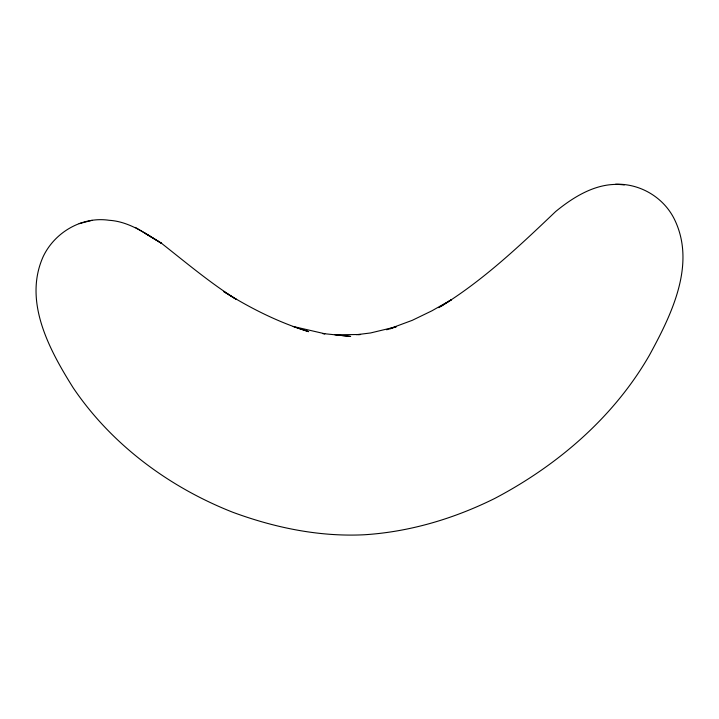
<?xml version="1.0" encoding="UTF-8"?>
<svg xmlns="http://www.w3.org/2000/svg" width="719" height="719" viewBox="0 0 719 719"><rect width="100%" height="100%" fill="white"/><g stroke="black" fill="none" stroke-linecap="round" stroke-linejoin="round"><path stroke-width="1.08" d="M438.797 307.669C482.224 281.363 519.154 246.302 555.724 211.476C574.778 195.91 598.603 181.377 624.263 184.945M440.612 306.537L451.496 299.688L431.831 310.86L412.257 320.332L386.714 329.796M358.502 334.712L360.605 334.488L334.928 334.793L350.656 336.438L322.66 333.526L324.862 333.778L293.208 326.471L308.649 331.648C278.496 322.418 250.185 308.136 223.528 291.411L236.551 299.553C210.101 282.837 186.122 262.678 161.586 243.355C145.31 233.271 128.863 221.497 109.081 220.284C82.074 216.275 54.77 232.165 43.185 256.593C23.062 301.549 49.377 349.829 73.176 387.793C111.661 444.728 169.253 487.257 232.866 512.288C274.856 527.764 319.353 536.967 364.254 534.765C409.731 531.898 453.833 518.705 494.573 498.537C557.477 465.481 613.72 417.272 649.392 355.267C671.231 315.156 696.45 264.61 674.503 219.439C663.718 197.339 640.036 183.363 615.518 184.235M389.95 328.898L396.196 326.786L370.564 332.96L356.633 334.703M92.14 220.311L79.162 223.636M135.424 227.429L161.586 243.355L144.366 232.857"/></g></svg>
